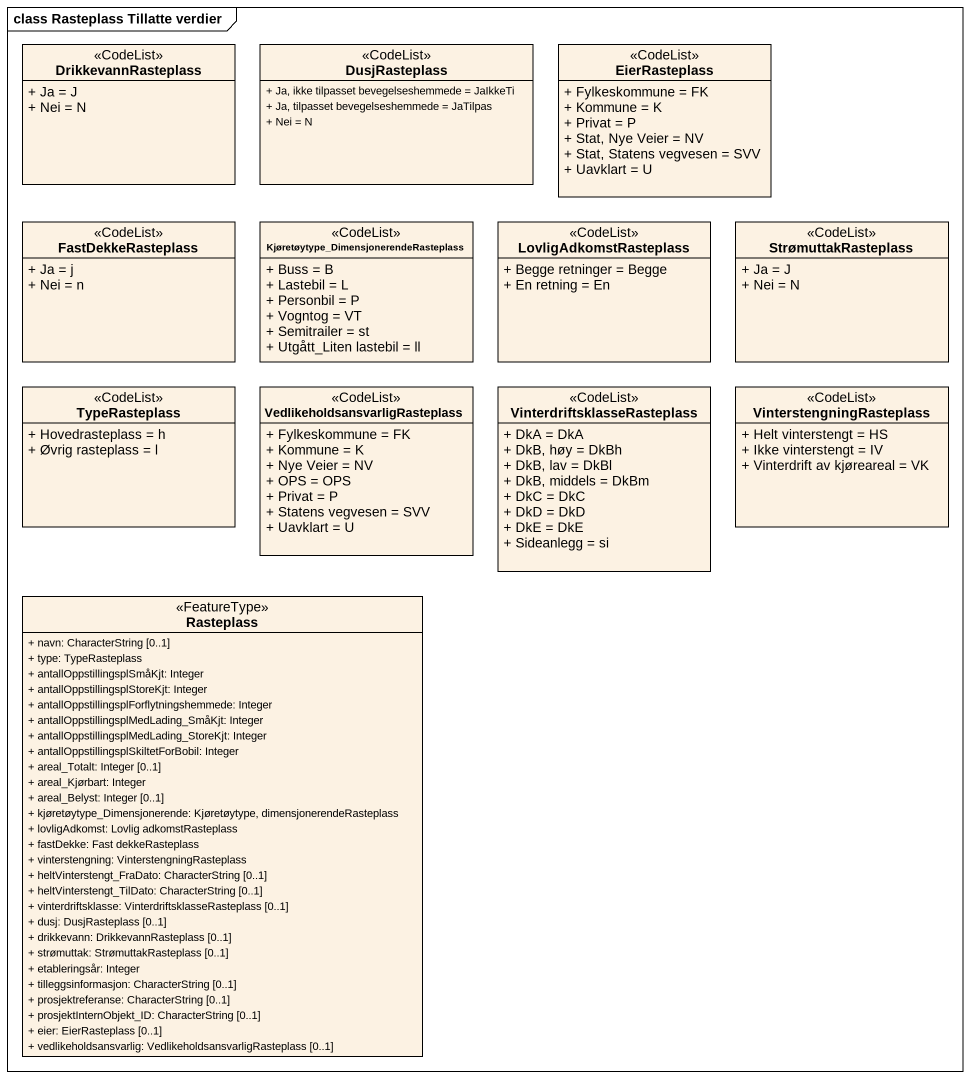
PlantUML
@startuml
mainframe class Rasteplass Tillatte verdier
hide circle
hide empty members
skinparam classAttributeIconSize 0
class DrikkevannRasteplass <<CodeList>> {
  + Ja = J
  + Nei = N
}
class DusjRasteplass <<CodeList>> {
  + Ja, ikke tilpasset bevegelseshemmede = JaIkkeTi
  + Ja, tilpasset bevegelseshemmede = JaTilpas
  + Nei = N
}
class EierRasteplass <<CodeList>> {
  + Fylkeskommune = FK
  + Kommune = K
  + Privat = P
  + Stat, Nye Veier = NV
  + Stat, Statens vegvesen = SVV
  + Uavklart = U
}
class FastDekkeRasteplass <<CodeList>> {
  + Ja = j
  + Nei = n
}
class "Kjøretøytype_DimensjonerendeRasteplass" as Kjøretøytype <<CodeList>> {
  + Buss = B
  + Lastebil = L
  + Personbil = P
  + Vogntog = VT
  + Semitrailer = st
  + Utgått_Liten lastebil = ll
}
class LovligAdkomstRasteplass <<CodeList>> {
  + Begge retninger = Begge
  + En retning = En
}
class StrømuttakRasteplass <<CodeList>> {
  + Ja = J
  + Nei = N
}
class TypeRasteplass <<CodeList>> {
  + Hovedrasteplass = h
  + Øvrig rasteplass = l
}
class "VedlikeholdsansvarligRasteplass" as VedlikeholdsansvarligRastepl <<CodeList>> {
  + Fylkeskommune = FK
  + Kommune = K
  + Nye Veier = NV
  + OPS = OPS
  + Privat = P
  + Statens vegvesen = SVV
  + Uavklart = U
}
class VinterdriftsklasseRasteplass <<CodeList>> {
  + DkA = DkA
  + DkB, høy = DkBh
  + DkB, lav = DkBl
  + DkB, middels = DkBm
  + DkC = DkC
  + DkD = DkD
  + DkE = DkE
  + Sideanlegg = si
}
class VinterstengningRasteplass <<CodeList>> {
  + Helt vinterstengt = HS
  + Ikke vinterstengt = IV
  + Vinterdrift av kjøreareal = VK
}
class Rasteplass <<FeatureType>> {
  + navn: CharacterString [0..1]
  + type: TypeRasteplass
  + antallOppstillingsplSmåKjt: Integer
  + antallOppstillingsplStoreKjt: Integer
  + antallOppstillingsplForflytningshemmede: Integer
  + antallOppstillingsplMedLading_SmåKjt: Integer
  + antallOppstillingsplMedLading_StoreKjt: Integer
  + antallOppstillingsplSkiltetForBobil: Integer
  + areal_Totalt: Integer [0..1]
  + areal_Kjørbart: Integer
  + areal_Belyst: Integer [0..1]
  + kjøretøytype_Dimensjonerende: Kjøretøytype, dimensjonerendeRasteplass
  + lovligAdkomst: Lovlig adkomstRasteplass
  + fastDekke: Fast dekkeRasteplass
  + vinterstengning: VinterstengningRasteplass
  + heltVinterstengt_FraDato: CharacterString [0..1]
  + heltVinterstengt_TilDato: CharacterString [0..1]
  + vinterdriftsklasse: VinterdriftsklasseRasteplass [0..1]
  + dusj: DusjRasteplass [0..1]
  + drikkevann: DrikkevannRasteplass [0..1]
  + strømuttak: StrømuttakRasteplass [0..1]
  + etableringsår: Integer
  + tilleggsinformasjon: CharacterString [0..1]
  + prosjektreferanse: CharacterString [0..1]
  + prosjektInternObjekt_ID: CharacterString [0..1]
  + eier: EierRasteplass [0..1]
  + vedlikeholdsansvarlig: VedlikeholdsansvarligRasteplass [0..1]
}
@enduml
